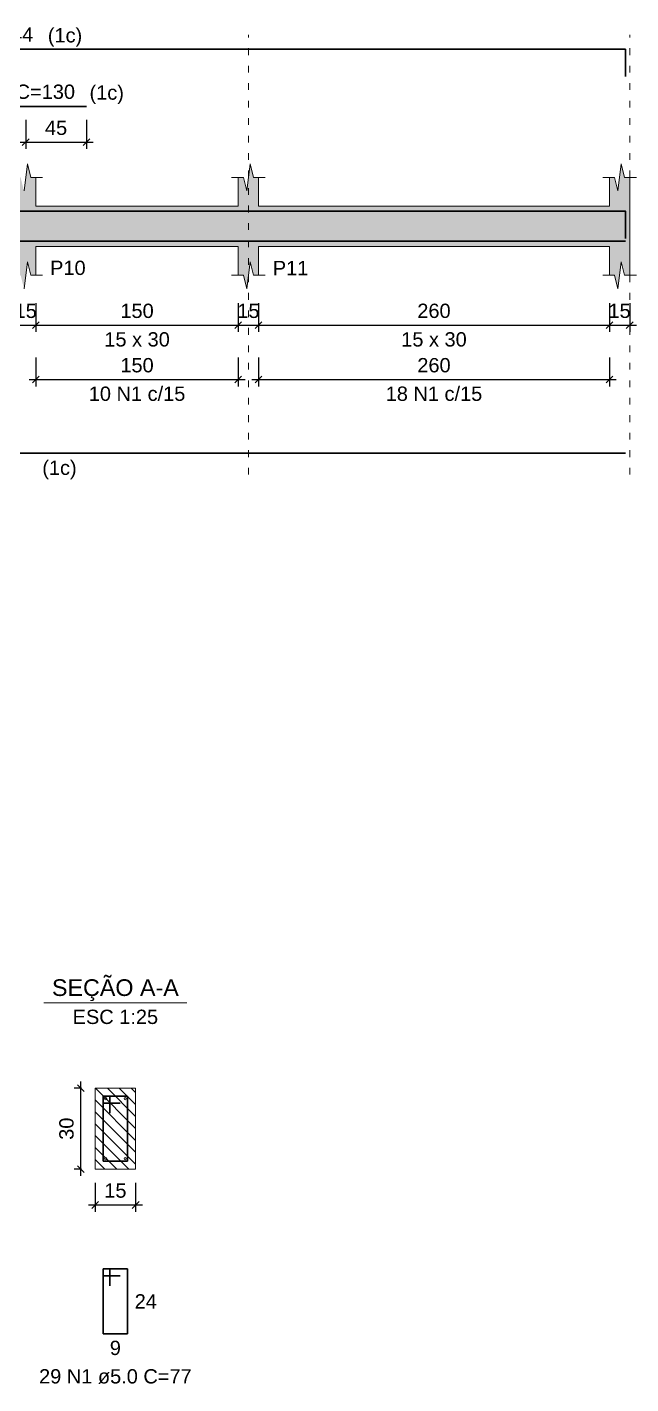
# Model space of a CAD drawing. Header units: inches. Extents: x -52 to 802, y -168 to 85.
# Drawn here: x 174.29 to 183.23, y -67.17 to -47.08 of the extents above; entities that cross this region are included whole.
import ezdxf

# ---------------------------------------------------------------- set-up
doc = ezdxf.new("R2010")
doc.units = ezdxf.units.IN
doc.header["$MEASUREMENT"] = 0
doc.linetypes.add('DOT2', pattern=[3.175, 0, -3.175])
for name, color, linetype, lineweight in [('Descrição da armadura', 7, 'Continuous', 5), ('DT-Barras na forma', 2, 'Continuous', 30), ('DT-Barras no corte', 5, 'Continuous', 5), ('DT-Barras rebatidas', 2, 'Continuous', 30), ('DT-Cotas', 9, 'Continuous', 5), ('DT-Forma', 5, 'Continuous', 5), ('DT-Hachura forma vigas', 252, 'Continuous', 5), ('DT-Hachura seção vigas', 252, 'Continuous', 5), ('DT-Pontilhado', 9, 'DOT2', 5), ('DT-Textos', 7, 'Continuous', 5), ('Textos armaduras', 7, 'Continuous', 5)]:
    doc.layers.add(name, color=color, linetype=linetype, lineweight=lineweight)
doc.styles.add('Arial', font='arial.ttf')
doc.styles.get("Standard").update_dxf_attribs({"font": 'arial.ttf'})
doc.dimstyles.new('UM_25.000000', dxfattribs={"dimtxt": 0.18, "dimasz": 0.1, "dimexe": 0.1, "dimexo": 0.2, "dimgap": 0, "dimtad": 1, "dimtih": 1, "dimtoh": 1, "dimdec": 1, "dimlfac": 25, "dimzin": 0, "dimdsep": 46, "dimtxsty": 'Standard', "dimcen": 0.09, "dimdle": 0.1, "dimadec": 1, "dimazin": 2, "dimtfac": 1, "dimtdec": 4, "dimtofl": 0, "dimtmove": 0, "dimatfit": 3, "dimfxl": 1, "dimtolj": 1, "dimarcsym": 0})
doc.dimstyles.new('UM_50.000000', dxfattribs={"dimtxt": 0.18, "dimasz": 0.1, "dimexe": 0.1, "dimexo": 0.2, "dimgap": 0, "dimtad": 1, "dimtih": 1, "dimtoh": 1, "dimdec": 1, "dimlfac": 50, "dimzin": 0, "dimdsep": 46, "dimtxsty": 'Standard', "dimcen": 0.09, "dimdle": 0.1, "dimadec": 1, "dimazin": 2, "dimtfac": 1, "dimtdec": 4, "dimtofl": 0, "dimtmove": 0, "dimatfit": 3, "dimfxl": 1, "dimtolj": 1, "dimarcsym": 0})

# ---------------------------------------------------------------- blocks, each defined once
blk = doc.blocks.new('_Oblique')
at = {"color": 0, "linetype": 'ByBlock', "lineweight": -2}
blk.add_line((-0.5, -0.5), (0.5, 0.5), dxfattribs=at)
blk = doc.blocks.new('*D863')
at = {"layer": 'Defpoints', "color": 0, "transparency": 16777216}
for p in [(174.115, -50.967), (174.415, -50.967), (174.415, -51.496)]:
    blk.add_point(p, dxfattribs=at)
at = {"layer": 'DT-Cotas', "color": 0, "lineweight": -2, "transparency": 16777216}
for p, q in [((174.115, -51.167), (174.115, -51.596)), ((174.415, -51.167), (174.415, -51.596)), ((174.015, -51.496), (174.515, -51.496))]:
    blk.add_line(p, q, dxfattribs=at)
at = {"layer": 'DT-Cotas', "color": 0, "lineweight": -2, "transparency": 16777216, "xscale": 0.1, "yscale": 0.1, "zscale": 0.1, "rotation": 180}
blk.add_blockref('_Oblique', (174.115, -51.496), dxfattribs=at)
at = {"layer": 'DT-Cotas', "color": 0, "lineweight": -2, "transparency": 16777216, "xscale": 0.1, "yscale": 0.1, "zscale": 0.1}
blk.add_blockref('_Oblique', (174.415, -51.496), dxfattribs=at)
at = {"layer": 'DT-Cotas', "transparency": 16777216, "insert": (174.265, -51.284), "char_height": 0.2118, "attachment_point": 5, "rotation": 0.0057, "style": 'Arial'}
blk.add_mtext('\\A1;15', dxfattribs=at)
blk = doc.blocks.new('*D864')
at = {"layer": 'Defpoints', "color": 0, "transparency": 16777216}
for p in [(174.415, -50.967), (177.415, -50.967), (177.415, -51.496)]:
    blk.add_point(p, dxfattribs=at)
at = {"layer": 'DT-Cotas', "color": 0, "lineweight": -2, "transparency": 16777216}
for p, q in [((174.415, -51.167), (174.415, -51.596)), ((177.415, -51.167), (177.415, -51.596)), ((174.315, -51.496), (177.515, -51.496))]:
    blk.add_line(p, q, dxfattribs=at)
at = {"layer": 'DT-Cotas', "color": 0, "lineweight": -2, "transparency": 16777216, "xscale": 0.1, "yscale": 0.1, "zscale": 0.1, "rotation": 180}
blk.add_blockref('_Oblique', (174.415, -51.496), dxfattribs=at)
at = {"layer": 'DT-Cotas', "color": 0, "lineweight": -2, "transparency": 16777216, "xscale": 0.1, "yscale": 0.1, "zscale": 0.1}
blk.add_blockref('_Oblique', (177.415, -51.496), dxfattribs=at)
at = {"layer": 'DT-Cotas', "transparency": 16777216, "insert": (175.915, -51.284), "char_height": 0.2118, "attachment_point": 5, "rotation": 0.0057, "style": 'Arial'}
blk.add_mtext('\\A1;150', dxfattribs=at)
blk = doc.blocks.new('*D865')
at = {"layer": 'Defpoints', "color": 0, "transparency": 16777216}
for p in [(177.415, -50.967), (177.715, -50.967), (177.715, -51.496)]:
    blk.add_point(p, dxfattribs=at)
at = {"layer": 'DT-Cotas', "color": 0, "lineweight": -2, "transparency": 16777216}
for p, q in [((177.415, -51.167), (177.415, -51.596)), ((177.715, -51.167), (177.715, -51.596)), ((177.315, -51.496), (177.815, -51.496))]:
    blk.add_line(p, q, dxfattribs=at)
at = {"layer": 'DT-Cotas', "color": 0, "lineweight": -2, "transparency": 16777216, "xscale": 0.1, "yscale": 0.1, "zscale": 0.1, "rotation": 180}
blk.add_blockref('_Oblique', (177.415, -51.496), dxfattribs=at)
at = {"layer": 'DT-Cotas', "color": 0, "lineweight": -2, "transparency": 16777216, "xscale": 0.1, "yscale": 0.1, "zscale": 0.1}
blk.add_blockref('_Oblique', (177.715, -51.496), dxfattribs=at)
at = {"layer": 'DT-Cotas', "transparency": 16777216, "insert": (177.565, -51.284), "char_height": 0.2118, "attachment_point": 5, "rotation": 0.0057, "style": 'Arial'}
blk.add_mtext('\\A1;15', dxfattribs=at)
blk = doc.blocks.new('*D866')
at = {"layer": 'Defpoints', "color": 0, "transparency": 16777216}
for p in [(177.715, -50.967), (182.915, -50.967), (182.915, -51.496)]:
    blk.add_point(p, dxfattribs=at)
at = {"layer": 'DT-Cotas', "color": 0, "lineweight": -2, "transparency": 16777216}
for p, q in [((177.715, -51.167), (177.715, -51.596)), ((182.915, -51.167), (182.915, -51.596)), ((177.615, -51.496), (183.015, -51.496))]:
    blk.add_line(p, q, dxfattribs=at)
at = {"layer": 'DT-Cotas', "color": 0, "lineweight": -2, "transparency": 16777216, "xscale": 0.1, "yscale": 0.1, "zscale": 0.1, "rotation": 180}
blk.add_blockref('_Oblique', (177.715, -51.496), dxfattribs=at)
at = {"layer": 'DT-Cotas', "color": 0, "lineweight": -2, "transparency": 16777216, "xscale": 0.1, "yscale": 0.1, "zscale": 0.1}
blk.add_blockref('_Oblique', (182.915, -51.496), dxfattribs=at)
at = {"layer": 'DT-Cotas', "transparency": 16777216, "insert": (180.315, -51.284), "char_height": 0.2118, "attachment_point": 5, "rotation": 0.0057, "style": 'Arial'}
blk.add_mtext('\\A1;260', dxfattribs=at)
blk = doc.blocks.new('*D867')
at = {"layer": 'Defpoints', "color": 0, "transparency": 16777216}
for p in [(182.915, -50.967), (183.215, -50.967), (183.215, -51.496)]:
    blk.add_point(p, dxfattribs=at)
at = {"layer": 'DT-Cotas', "color": 0, "lineweight": -2, "transparency": 16777216}
for p, q in [((182.915, -51.167), (182.915, -51.596)), ((183.215, -51.167), (183.215, -51.596)), ((182.815, -51.496), (183.315, -51.496))]:
    blk.add_line(p, q, dxfattribs=at)
at = {"layer": 'DT-Cotas', "color": 0, "lineweight": -2, "transparency": 16777216, "xscale": 0.1, "yscale": 0.1, "zscale": 0.1, "rotation": 180}
blk.add_blockref('_Oblique', (182.915, -51.496), dxfattribs=at)
at = {"layer": 'DT-Cotas', "color": 0, "lineweight": -2, "transparency": 16777216, "xscale": 0.1, "yscale": 0.1, "zscale": 0.1}
blk.add_blockref('_Oblique', (183.215, -51.496), dxfattribs=at)
at = {"layer": 'DT-Cotas', "transparency": 16777216, "insert": (183.065, -51.284), "char_height": 0.2118, "attachment_point": 5, "rotation": 0.0057, "style": 'Arial'}
blk.add_mtext('\\A1;15', dxfattribs=at)
blk = doc.blocks.new('*D869')
at = {"layer": 'Defpoints', "color": 0, "transparency": 16777216}
for p in [(174.415, -51.772), (177.415, -51.772), (177.415, -52.301)]:
    blk.add_point(p, dxfattribs=at)
at = {"layer": 'DT-Cotas', "color": 0, "lineweight": -2, "transparency": 16777216}
for p, q in [((174.415, -51.972), (174.415, -52.401)), ((177.415, -51.972), (177.415, -52.401)), ((174.315, -52.301), (177.515, -52.301))]:
    blk.add_line(p, q, dxfattribs=at)
at = {"layer": 'DT-Cotas', "color": 0, "lineweight": -2, "transparency": 16777216, "xscale": 0.1, "yscale": 0.1, "zscale": 0.1, "rotation": 180}
blk.add_blockref('_Oblique', (174.415, -52.301), dxfattribs=at)
at = {"layer": 'DT-Cotas', "color": 0, "lineweight": -2, "transparency": 16777216, "xscale": 0.1, "yscale": 0.1, "zscale": 0.1}
blk.add_blockref('_Oblique', (177.415, -52.301), dxfattribs=at)
at = {"layer": 'DT-Cotas', "transparency": 16777216, "insert": (175.915, -52.089), "char_height": 0.2118, "attachment_point": 5, "rotation": 0.0057, "style": 'Arial'}
blk.add_mtext('\\A1;150', dxfattribs=at)
blk = doc.blocks.new('*D870')
at = {"layer": 'Defpoints', "color": 0, "transparency": 16777216}
for p in [(177.715, -51.772), (182.915, -51.772), (182.915, -52.301)]:
    blk.add_point(p, dxfattribs=at)
at = {"layer": 'DT-Cotas', "color": 0, "lineweight": -2, "transparency": 16777216}
for p, q in [((177.715, -51.972), (177.715, -52.401)), ((182.915, -51.972), (182.915, -52.401)), ((177.615, -52.301), (183.015, -52.301))]:
    blk.add_line(p, q, dxfattribs=at)
at = {"layer": 'DT-Cotas', "color": 0, "lineweight": -2, "transparency": 16777216, "xscale": 0.1, "yscale": 0.1, "zscale": 0.1, "rotation": 180}
blk.add_blockref('_Oblique', (177.715, -52.301), dxfattribs=at)
at = {"layer": 'DT-Cotas', "color": 0, "lineweight": -2, "transparency": 16777216, "xscale": 0.1, "yscale": 0.1, "zscale": 0.1}
blk.add_blockref('_Oblique', (182.915, -52.301), dxfattribs=at)
at = {"layer": 'DT-Cotas', "transparency": 16777216, "insert": (180.315, -52.089), "char_height": 0.2118, "attachment_point": 5, "rotation": 0.0057, "style": 'Arial'}
blk.add_mtext('\\A1;260', dxfattribs=at)
blk = doc.blocks.new('*D871')
at = {"layer": 'Defpoints', "color": 0, "transparency": 16777216}
for p in [(174.265, -48.256), (175.165, -48.256), (175.165, -48.786)]:
    blk.add_point(p, dxfattribs=at)
at = {"layer": 'DT-Cotas', "color": 0, "lineweight": -2, "transparency": 16777216}
for p, q in [((174.265, -48.456), (174.265, -48.886)), ((175.165, -48.456), (175.165, -48.886)), ((174.165, -48.786), (175.265, -48.786))]:
    blk.add_line(p, q, dxfattribs=at)
at = {"layer": 'DT-Cotas', "color": 0, "lineweight": -2, "transparency": 16777216, "xscale": 0.1, "yscale": 0.1, "zscale": 0.1, "rotation": 180}
blk.add_blockref('_Oblique', (174.265, -48.786), dxfattribs=at)
at = {"layer": 'DT-Cotas', "color": 0, "lineweight": -2, "transparency": 16777216, "xscale": 0.1, "yscale": 0.1, "zscale": 0.1}
blk.add_blockref('_Oblique', (175.165, -48.786), dxfattribs=at)
at = {"layer": 'DT-Cotas', "transparency": 16777216, "insert": (174.715, -48.574), "char_height": 0.2118, "attachment_point": 5, "rotation": 0.0057, "style": 'Arial'}
blk.add_mtext('\\A1;45', dxfattribs=at)
blk = doc.blocks.new('*D850')
at = {"layer": 'Defpoints', "color": 0, "transparency": 16777216}
for p in [(175.082, -62.792), (175.294, -62.792), (175.294, -63.992)]:
    blk.add_point(p, dxfattribs=at)
at = {"layer": 'DT-Cotas', "color": 0, "lineweight": -2, "transparency": 16777216}
for p, q in [((175.094, -62.792), (174.982, -62.792)), ((175.082, -64.092), (175.082, -62.692)), ((175.094, -63.992), (174.982, -63.992))]:
    blk.add_line(p, q, dxfattribs=at)
at = {"layer": 'DT-Cotas', "color": 0, "lineweight": -2, "transparency": 16777216, "xscale": 0.1, "yscale": 0.1, "zscale": 0.1}
for p, rotation in [((175.082, -62.792), 90), ((175.082, -63.992), 270)]:
    blk.add_blockref('_Oblique', p, dxfattribs=dict(at, rotation=rotation))
at = {"layer": 'DT-Cotas', "transparency": 16777216, "insert": (174.87, -63.392), "char_height": 0.2118, "attachment_point": 5, "rotation": 90, "style": 'Arial'}
blk.add_mtext('\\A1;30', dxfattribs=at)
blk = doc.blocks.new('*D851')
at = {"layer": 'Defpoints', "color": 0, "transparency": 16777216}
for p in [(175.294, -63.992), (175.894, -63.992), (175.894, -64.521)]:
    blk.add_point(p, dxfattribs=at)
at = {"layer": 'DT-Cotas', "color": 0, "lineweight": -2, "transparency": 16777216}
for p, q in [((175.294, -64.192), (175.294, -64.621)), ((175.894, -64.192), (175.894, -64.621)), ((175.194, -64.521), (175.994, -64.521))]:
    blk.add_line(p, q, dxfattribs=at)
at = {"layer": 'DT-Cotas', "color": 0, "lineweight": -2, "transparency": 16777216, "xscale": 0.1, "yscale": 0.1, "zscale": 0.1, "rotation": 180}
blk.add_blockref('_Oblique', (175.294, -64.521), dxfattribs=at)
at = {"layer": 'DT-Cotas', "color": 0, "lineweight": -2, "transparency": 16777216, "xscale": 0.1, "yscale": 0.1, "zscale": 0.1}
blk.add_blockref('_Oblique', (175.894, -64.521), dxfattribs=at)
at = {"layer": 'DT-Cotas', "transparency": 16777216, "insert": (175.594, -64.309), "char_height": 0.2118, "attachment_point": 5, "rotation": 0.0057, "style": 'Arial'}
blk.add_mtext('\\A1;15', dxfattribs=at)

msp = doc.modelspace()

# ---------------------------------------------------------------- hatches: boundary and pattern name
at = {"layer": 'DT-Hachura forma vigas', "linetype": 'Continuous'}
msp.add_hatch(color=256, dxfattribs=at).paths.add_polyline_path([(183.2152, -50.7549), (183.2152, -50.3313), (183.2152, -49.7313), (183.2152, -49.3077), (183.1402, -49.3077), (183.0902, -49.1077), (183.0402, -49.5077), (182.9902, -49.3077), (182.9152, -49.3077), (182.9152, -49.7313), (177.7152, -49.7313), (177.7152, -49.3077), (177.6402, -49.3077), (177.5902, -49.1077), (177.5402, -49.5077), (177.4902, -49.3077), (177.4152, -49.3077), (177.4152, -49.7313), (174.4152, -49.7313), (174.4152, -49.3077), (174.3402, -49.3077), (174.2902, -49.1077), (174.2402, -49.5077), (174.1902, -49.3077), (174.1152, -49.3077), (174.1152, -49.7313), (163.4152, -49.7313), (163.4152, -49.3077), (163.3402, -49.3077), (163.2902, -49.1077), (163.2402, -49.5077), (163.1902, -49.3077), (163.1152, -49.3077), (163.1152, -49.7313), (163.1152, -50.3313), (163.1152, -50.7549), (163.1902, -50.7549), (163.2402, -50.9549), (163.2902, -50.5549), (163.3402, -50.7549), (163.4152, -50.7549), (163.4152, -50.3313), (174.1152, -50.3313), (174.1152, -50.7549), (174.1902, -50.7549), (174.2402, -50.9549), (174.2902, -50.5549), (174.3402, -50.7549), (174.4152, -50.7549), (174.4152, -50.3313), (177.4152, -50.3313), (177.4152, -50.7549), (177.4902, -50.7549), (177.5402, -50.9549), (177.5902, -50.5549), (177.6402, -50.7549), (177.7152, -50.7549), (177.7152, -50.3313), (182.9152, -50.3313), (182.9152, -50.7549), (182.9902, -50.7549), (183.0402, -50.9549), (183.0902, -50.5549), (183.1402, -50.7549), (183.2152, -50.7549)])
at = {"layer": 'DT-Hachura seção vigas', "linetype": 'Continuous'}
h = msp.add_hatch(dxfattribs=at)
h.set_pattern_fill('ANSI31', color=256, angle=90, style=0)
h.set_pattern_definition([(135, (74.61182, -359.1458), (-0.08838835, -0.08838835), [])])
h.paths.add_polyline_path([(175.294, -63.9918), (175.294, -63.9918), (175.894, -63.9918), (175.894, -62.7918), (175.294, -62.7918), (175.294, -63.9918)])

# ---------------------------------------------------------------- linework, layer by layer
at = {"layer": 'DT-Barras na forma'}
for p, q in [((175.514, -62.9118), (175.414, -62.9118)), ((175.414, -62.9118), (175.414, -63.8718)), ((175.774, -62.9118), (175.414, -62.9118)), ((175.414, -62.9118), (175.414, -63.0118)), ((175.414, -63.0118), (175.664, -63.0118)), ((175.514, -63.1618), (175.514, -62.9118)), ((175.774, -63.8718), (175.774, -62.9118)), ((175.414, -63.8718), (175.774, -63.8718))]:
    msp.add_line(p, q, dxfattribs=at)
for points in [[(163.1752, -50.3906), (163.1752, -49.8093), (183.1552, -49.8093), (183.1552, -50.214)], [(172.5652, -49.8093), (175.1652, -49.8093)], [(163.1752, -50.2533), (183.1552, -50.2533)]]:
    msp.add_lwpolyline(points, dxfattribs=at)
at = {"layer": 'DT-Barras no corte'}
for centre in [(175.45, -62.9478), (175.738, -62.9478), (175.45, -63.8358), (175.738, -63.8358)]:
    msp.add_circle(centre, 0.016, dxfattribs=at)
at = {"layer": 'DT-Barras rebatidas'}
for p, q in [((163.1752, -47.4089), (183.1552, -47.4089)), ((183.1552, -47.4089), (183.1552, -47.8136)), ((172.5652, -48.2561), (175.1652, -48.2561)), ((163.1752, -53.3879), (183.1552, -53.3879)), ((175.514, -65.4685), (175.414, -65.4685)), ((175.414, -65.4685), (175.414, -66.4285)), ((175.774, -65.4685), (175.414, -65.4685)), ((175.414, -65.4685), (175.414, -65.5685)), ((175.514, -65.7185), (175.514, -65.4685)), ((175.774, -66.4285), (175.774, -65.4685)), ((175.414, -65.5685), (175.664, -65.5685)), ((175.414, -66.4285), (175.774, -66.4285))]:
    msp.add_line(p, q, dxfattribs=at)
at = {"layer": 'DT-Forma'}
for p, q in [((174.2402, -49.5077), (174.2902, -49.1077)), ((174.2902, -49.1077), (174.3402, -49.3077)), ((177.5402, -49.5077), (177.5902, -49.1077)), ((177.5902, -49.1077), (177.6402, -49.3077)), ((183.0402, -49.5077), (183.0902, -49.1077)), ((183.0902, -49.1077), (183.1402, -49.3077)), ((174.3402, -49.3077), (174.5152, -49.3077)), ((174.4152, -49.3077), (174.4152, -49.7313)), ((177.3152, -49.3077), (177.4902, -49.3077)), ((177.4152, -49.7313), (177.4152, -49.3077)), ((177.4902, -49.3077), (177.5402, -49.5077)), ((177.6402, -49.3077), (177.8152, -49.3077)), ((177.7152, -49.3077), (177.7152, -49.7313)), ((182.8152, -49.3077), (182.9902, -49.3077)), ((182.9152, -49.7313), (182.9152, -49.3077)), ((182.9902, -49.3077), (183.0402, -49.5077)), ((183.1402, -49.3077), (183.3152, -49.3077)), ((183.2152, -49.3077), (183.2152, -49.7313)), ((174.4152, -49.7313), (177.4152, -49.7313)), ((177.7152, -49.7313), (182.9152, -49.7313)), ((174.4152, -50.7549), (174.4152, -50.3313)), ((174.4152, -50.3313), (177.4152, -50.3313)), ((177.4152, -50.3313), (177.4152, -50.7549)), ((177.7152, -50.7549), (177.7152, -50.3313)), ((177.7152, -50.3313), (182.9152, -50.3313)), ((182.9152, -50.3313), (182.9152, -50.7549)), ((183.2152, -50.7549), (183.2152, -50.3313)), ((174.2402, -50.9549), (174.2902, -50.5549)), ((174.2902, -50.5549), (174.3402, -50.7549)), ((177.5402, -50.9549), (177.5902, -50.5549)), ((177.5902, -50.5549), (177.6402, -50.7549)), ((183.0402, -50.9549), (183.0902, -50.5549)), ((183.0902, -50.5549), (183.1402, -50.7549)), ((174.3402, -50.7549), (174.5152, -50.7549)), ((177.3152, -50.7549), (177.4902, -50.7549)), ((177.4902, -50.7549), (177.5402, -50.9549)), ((177.6402, -50.7549), (177.8152, -50.7549)), ((182.8152, -50.7549), (182.9902, -50.7549)), ((182.9902, -50.7549), (183.0402, -50.9549)), ((183.1402, -50.7549), (183.3152, -50.7549)), ((175.894, -62.7918), (175.294, -62.7918)), ((175.294, -62.7918), (175.294, -62.7918)), ((175.294, -62.7918), (175.294, -63.9918)), ((175.894, -63.9918), (175.894, -62.7918)), ((175.894, -62.7918), (175.894, -62.7918)), ((175.294, -63.9918), (175.894, -63.9918)), ((175.294, -63.9918), (175.294, -63.9918)), ((175.894, -63.9918), (175.894, -63.9918))]:
    msp.add_line(p, q, dxfattribs=at)
at = {"layer": 'DT-Forma', "linetype": 'Continuous'}
msp.add_line((183.2152, -49.7313), (183.2152, -50.3313), dxfattribs=at)
at = {"layer": 'DT-Pontilhado', "ltscale": 0.05}
for p, q in [((177.5652, -53.7056), (177.5652, -47.1971)), ((183.2152, -53.7056), (183.2152, -47.1971))]:
    msp.add_line(p, q, dxfattribs=at)
at = {"layer": 'DT-Textos'}
msp.add_line((174.535, -61.5269), (176.653, -61.5269), dxfattribs=at)

# ---------------------------------------------------------------- texts
at = {"layer": 'Descrição da armadura', "linetype": 'Continuous', "char_height": 0.2118, "attachment_point": 8, "line_spacing_factor": 0.798, "style": 'Arial'}
for s, insert, width in [('2 N7 ø8.0 C=1044', (173.1652, -47.303), 4.8647), ('1 N6 ø8.0 C=130', (173.8652, -48.1502), 4.534748), ('10 N1 c/15', (175.9152, -52.6187), 2.869342), ('18 N1 c/15', (180.3152, -52.6187), 2.869342)]:
    msp.add_mtext(s, dxfattribs=dict(at, insert=insert, width=width))
at = {"layer": 'Descrição da armadura', "color": 7, "linetype": 'Continuous', "insert": (175.594, -67.1698), "char_height": 0.2118, "width": 4.534748, "attachment_point": 8, "line_spacing_factor": 0.798, "style": 'Arial'}
msp.add_mtext('29 N1 ø5.0 C=77', dxfattribs=at)
at = {"layer": 'DT-Textos', "line_spacing_factor": 0.798, "style": 'Arial'}
for s, insert, char_height, width, attachment_point in [('(1c)', (174.5928, -47.3725), 0.2118, 1.225428, 7), ('(1c)', (175.2108, -48.2205), 0.2118, 1.225428, 7), ('P10', (174.627, -50.7549), 0.2118, 0.870342, 7), ('P11', (177.927, -50.7549), 0.2118, 1.266079, 7), ('15 x 30', (175.9152, -51.8139), 0.2118, 2.334116, 8), ('15 x 30', (180.3152, -51.8139), 0.2118, 2.334116, 8), ('(1c)', (174.5108, -53.7755), 0.2118, 1.225428, 7), ('SEÇÃO A-A', (175.5938, -61.5028), 0.2471, 3.875022, 8), ('ESC 1:25', (175.594, -61.8446), 0.2118, 3.045677, 8)]:
    msp.add_mtext(s, dxfattribs=dict(at, insert=insert, char_height=char_height, width=width, attachment_point=attachment_point))
at = {"layer": 'Textos armaduras', "color": 7, "linetype": 'Continuous', "char_height": 0.2118, "attachment_point": 7, "line_spacing_factor": 0.798, "style": 'Arial'}
for s, insert, width in [('24', (175.8799, -66.0544), 0.659905), ('9', (175.5115, -66.7462), 0.329953)]:
    msp.add_mtext(s, dxfattribs=dict(at, insert=insert, width=width))

# ---------------------------------------------------------------- dimensions: what is measured, and where the dimension line sits
at = {"layer": 'DT-Cotas'}
for base, p1, p2, dimstyle, override, picture, middle in [((175.1652, -48.7856), (174.2652, -48.2561), (175.1652, -48.2561), 'UM_50.000000', {"dimtxt": 0.2118, "dimasz": 0.1, "dimexe": 0.1, "dimexo": 0.2, "dimtad": 1, "dimtih": 0, "dimtoh": 0, "dimdec": 1, "dimlfac": 50, "dimzin": 8, "dimtxsty": 'Arial', "dimblk": 'Oblique', "dimblk1": 'Oblique', "dimblk2": 'Oblique', "dimsah": 1, "dimdle": 0.1, "dimse1": 0, "dimse2": 0, "dimclrt": 256, "dimadec": 1, "dimazin": 3, "dimtmove": 2, "dimldrblk": 'Oblique'}, '*D871', (174.7152, -48.5738)), ((174.4152, -51.4962), (174.1152, -50.9667), (174.4152, -50.9667), 'UM_50.000000', {"dimtxt": 0.2118, "dimasz": 0.1, "dimexe": 0.1, "dimexo": 0.2, "dimtad": 1, "dimtih": 0, "dimtoh": 0, "dimdec": 1, "dimlfac": 50, "dimzin": 8, "dimtxsty": 'Arial', "dimblk": 'Oblique', "dimblk1": 'Oblique', "dimblk2": 'Oblique', "dimsah": 1, "dimdle": 0.1, "dimse1": 0, "dimse2": 0, "dimclrt": 256, "dimadec": 1, "dimazin": 3, "dimtmove": 2, "dimldrblk": 'Oblique'}, '*D863', (174.2652, -51.2844)), ((177.4152, -51.4962), (174.4152, -50.9667), (177.4152, -50.9667), 'UM_50.000000', {"dimtxt": 0.2118, "dimasz": 0.1, "dimexe": 0.1, "dimexo": 0.2, "dimtad": 1, "dimtih": 0, "dimtoh": 0, "dimdec": 1, "dimlfac": 50, "dimzin": 8, "dimtxsty": 'Arial', "dimblk": 'Oblique', "dimblk1": 'Oblique', "dimblk2": 'Oblique', "dimsah": 1, "dimdle": 0.1, "dimse1": 0, "dimse2": 0, "dimclrt": 256, "dimadec": 1, "dimazin": 3, "dimtmove": 2, "dimldrblk": 'Oblique'}, '*D864', (175.9152, -51.2844)), ((177.7152, -51.4962), (177.4152, -50.9667), (177.7152, -50.9667), 'UM_50.000000', {"dimtxt": 0.2118, "dimasz": 0.1, "dimexe": 0.1, "dimexo": 0.2, "dimtad": 1, "dimtih": 0, "dimtoh": 0, "dimdec": 1, "dimlfac": 50, "dimzin": 8, "dimtxsty": 'Arial', "dimblk": 'Oblique', "dimblk1": 'Oblique', "dimblk2": 'Oblique', "dimsah": 1, "dimdle": 0.1, "dimse1": 0, "dimse2": 0, "dimclrt": 256, "dimadec": 1, "dimazin": 3, "dimtmove": 2, "dimldrblk": 'Oblique'}, '*D865', (177.5652, -51.2844)), ((182.9152, -51.4962), (177.7152, -50.9667), (182.9152, -50.9667), 'UM_50.000000', {"dimtxt": 0.2118, "dimasz": 0.1, "dimexe": 0.1, "dimexo": 0.2, "dimtad": 1, "dimtih": 0, "dimtoh": 0, "dimdec": 1, "dimlfac": 50, "dimzin": 8, "dimtxsty": 'Arial', "dimblk": 'Oblique', "dimblk1": 'Oblique', "dimblk2": 'Oblique', "dimsah": 1, "dimdle": 0.1, "dimse1": 0, "dimse2": 0, "dimclrt": 256, "dimadec": 1, "dimazin": 3, "dimtmove": 2, "dimldrblk": 'Oblique'}, '*D866', (180.3152, -51.2844)), ((183.2152, -51.4962), (182.9152, -50.9667), (183.2152, -50.9667), 'UM_50.000000', {"dimtxt": 0.2118, "dimasz": 0.1, "dimexe": 0.1, "dimexo": 0.2, "dimtad": 1, "dimtih": 0, "dimtoh": 0, "dimdec": 1, "dimlfac": 50, "dimzin": 8, "dimtxsty": 'Arial', "dimblk": 'Oblique', "dimblk1": 'Oblique', "dimblk2": 'Oblique', "dimsah": 1, "dimdle": 0.1, "dimse1": 0, "dimse2": 0, "dimclrt": 256, "dimadec": 1, "dimazin": 3, "dimtmove": 2, "dimldrblk": 'Oblique'}, '*D867', (183.0652, -51.2844)), ((177.4152, -52.301), (174.4152, -51.7715), (177.4152, -51.7715), 'UM_50.000000', {"dimtxt": 0.2118, "dimasz": 0.1, "dimexe": 0.1, "dimexo": 0.2, "dimtad": 1, "dimtih": 0, "dimtoh": 0, "dimdec": 1, "dimlfac": 50, "dimzin": 8, "dimtxsty": 'Arial', "dimblk": 'Oblique', "dimblk1": 'Oblique', "dimblk2": 'Oblique', "dimsah": 1, "dimdle": 0.1, "dimse1": 0, "dimse2": 0, "dimclrt": 256, "dimadec": 1, "dimazin": 3, "dimtmove": 2, "dimldrblk": 'Oblique'}, '*D869', (175.9152, -52.0892)), ((182.9152, -52.301), (177.7152, -51.7715), (182.9152, -51.7715), 'UM_50.000000', {"dimtxt": 0.2118, "dimasz": 0.1, "dimexe": 0.1, "dimexo": 0.2, "dimtad": 1, "dimtih": 0, "dimtoh": 0, "dimdec": 1, "dimlfac": 50, "dimzin": 8, "dimtxsty": 'Arial', "dimblk": 'Oblique', "dimblk1": 'Oblique', "dimblk2": 'Oblique', "dimsah": 1, "dimdle": 0.1, "dimse1": 0, "dimse2": 0, "dimclrt": 256, "dimadec": 1, "dimazin": 3, "dimtmove": 2, "dimldrblk": 'Oblique'}, '*D870', (180.3152, -52.0892)), ((175.894, -64.5213), (175.294, -63.9918), (175.894, -63.9918), 'UM_25.000000', {"dimtxt": 0.2118, "dimasz": 0.1, "dimexe": 0.1, "dimexo": 0.2, "dimtad": 1, "dimtih": 0, "dimtoh": 0, "dimdec": 1, "dimlfac": 25, "dimzin": 8, "dimtxsty": 'Arial', "dimblk": 'Oblique', "dimblk1": 'Oblique', "dimblk2": 'Oblique', "dimsah": 1, "dimdle": 0.1, "dimse1": 0, "dimse2": 0, "dimclrt": 256, "dimadec": 1, "dimazin": 3, "dimtmove": 2, "dimldrblk": 'Oblique'}, '*D851', (175.594, -64.3095))]:
    dim = msp.add_linear_dim(base=base, p1=p1, p2=p2, dimstyle=dimstyle, override=override, dxfattribs=at)
    dim.commit()
    dim.dimension.update_dxf_attribs({"geometry": picture, "text_midpoint": middle, "dimtype": 160, "text_rotation": 0.00573})
dim = msp.add_linear_dim(base=(175.0822, -62.7918), p1=(175.294, -63.9918), p2=(175.294, -62.7918), angle=90, dimstyle='UM_25.000000', override={"dimtxt": 0.2118, "dimasz": 0.1, "dimexe": 0.1, "dimexo": 0.2, "dimtad": 1, "dimtih": 0, "dimtoh": 0, "dimdec": 1, "dimlfac": 25, "dimzin": 8, "dimtxsty": 'Arial', "dimblk": 'Oblique', "dimblk1": 'Oblique', "dimblk2": 'Oblique', "dimsah": 1, "dimdle": 0.1, "dimse1": 0, "dimse2": 0, "dimclrt": 256, "dimadec": 1, "dimazin": 3, "dimtmove": 2, "dimldrblk": 'Oblique'}, dxfattribs=at)
dim.commit()
dim.dimension.update_dxf_attribs({"geometry": '*D850', "text_midpoint": (174.8704, -63.3918), "dimtype": 160, "text_rotation": 90})

doc.saveas('drawing.dxf')
